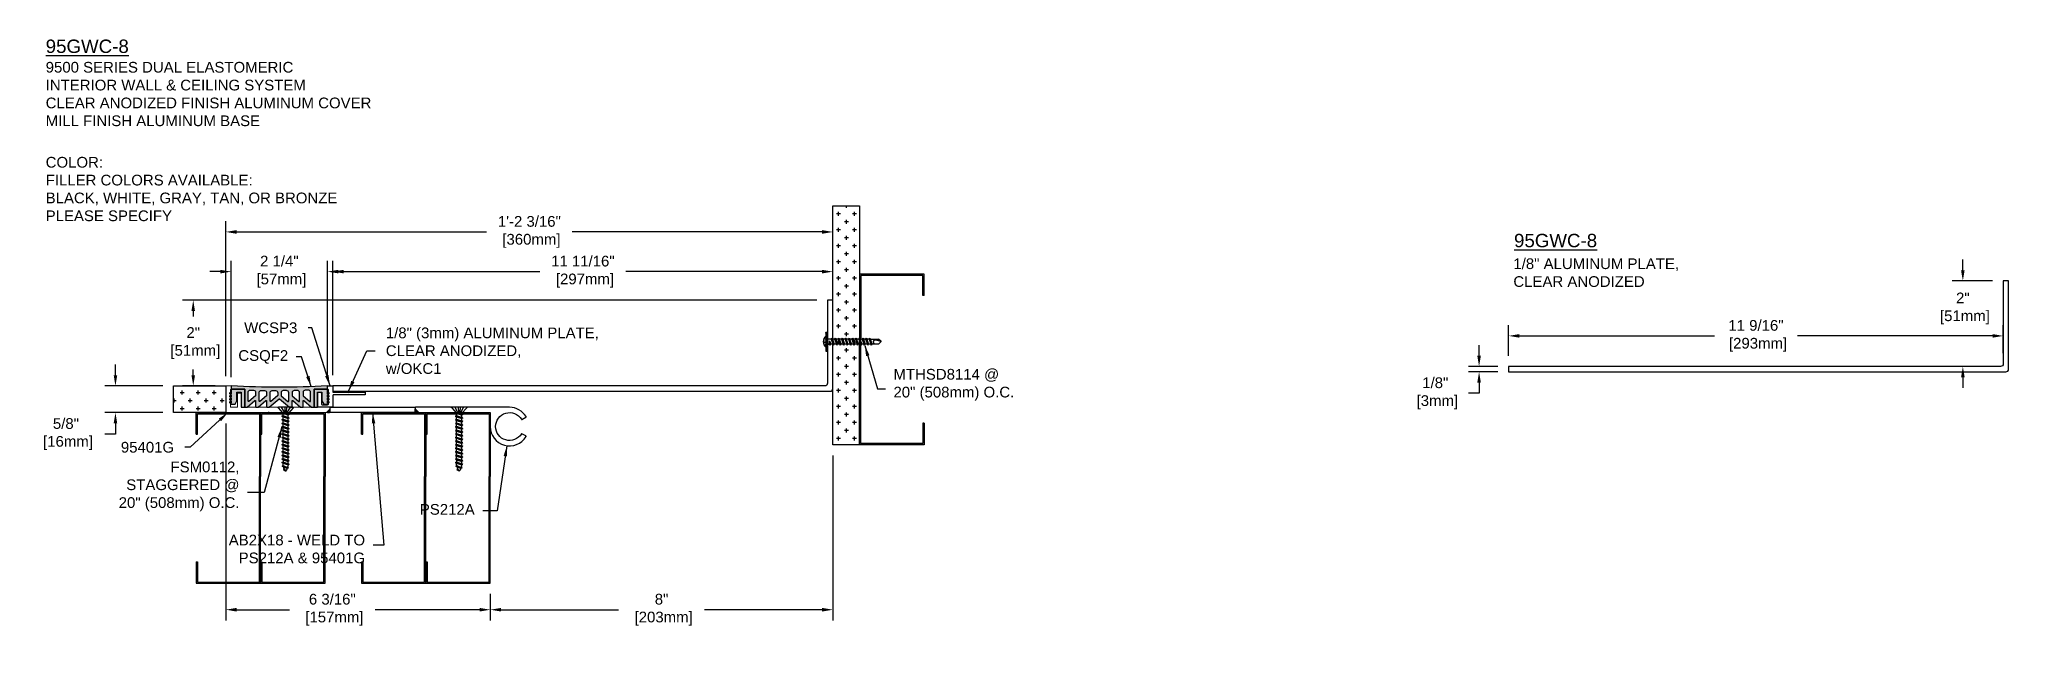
# Model space of a CAD drawing. Header units: inches. Extents: x -4 to 42, y -3.8 to 10.1.
import ezdxf

# ---------------------------------------------------------------- set-up
doc = ezdxf.new("R2010")
doc.units = ezdxf.units.IN
doc.header["$MEASUREMENT"] = 0
doc.linetypes.add('HIDDEN2', pattern=[0.1875, 0.125, -0.0625])
for name, color, linetype in [('anchors', 4, 'Continuous'), ('conditions', 1, 'Continuous'), ('dimensions', 3, 'Continuous'), ('FILLER', 2, 'Continuous'), ('Fillers', 2, 'Continuous'), ('METALS', 7, 'Continuous'), ('text', 2, 'Continuous')]:
    doc.layers.add(name, color=color, linetype=linetype)
doc.styles.add('ARIAL', font='arial.ttf')
doc.dimstyles.new('Arial', dxfattribs={"dimtxt": 0.25, "dimasz": 0.25, "dimexe": 0.25, "dimexo": 0.25, "dimgap": 0.25, "dimtad": 0, "dimtih": 1, "dimtoh": 1, "dimdec": 4, "dimzin": 0, "dimdsep": 46, "dimlunit": 4, "dimtxsty": 'ARIAL', "dimcen": 0.25, "dimadec": 0, "dimazin": 0, "dimtfac": 1, "dimtdec": 4, "dimtofl": 0, "dimtmove": 0, "dimatfit": 3, "dimfxl": 0, "dimfrac": 2, "dimtolj": 1, "dimtzin": 0, "dimarcsym": 0})

# ---------------------------------------------------------------- blocks, each defined once
blk = doc.blocks.new('*D1')
at = {"layer": 'DEFPOINTS', "color": 0}
for p in [(14.494, 4.696), (14.494, 3.962), (2.818, 2.028)]:
    blk.add_point(p, dxfattribs=at)
at = {"layer": 'dimensions', "color": 0, "lineweight": -2}
for p, q in [((2.818, 2.278), (2.818, 4.946)), ((3.068, 4.696), (7.653, 4.696)), ((14.244, 4.696), (9.659, 4.696)), ((14.494, 4.212), (14.494, 4.946))]:
    blk.add_line(p, q, dxfattribs=at)
at = {"layer": 'dimensions', "color": 0}
for points in [[(3.068, 4.738), (3.068, 4.655), (2.818, 4.696)], [(14.244, 4.738), (14.244, 4.655), (14.494, 4.696)]]:
    blk.add_solid(points, dxfattribs=at)
at = {"layer": 'dimensions', "color": 0, "insert": (8.656, 4.696), "char_height": 0.25, "attachment_point": 5, "style": 'ARIAL'}
blk.add_mtext('\\A1;11 11/16"\\P [297mm]', dxfattribs=at)
blk = doc.blocks.new('*D2')
at = {"layer": 'DEFPOINTS', "color": 0}
for p in [(14.494, 5.623), (14.494, 3.962), (0.318, 2.008)]:
    blk.add_point(p, dxfattribs=at)
at = {"layer": 'dimensions', "color": 0, "lineweight": -2}
for p, q in [((0.318, 2.258), (0.318, 5.873)), ((0.568, 5.623), (6.403, 5.623)), ((14.244, 5.623), (8.409, 5.623)), ((14.494, 4.212), (14.494, 5.873))]:
    blk.add_line(p, q, dxfattribs=at)
at = {"layer": 'dimensions', "color": 0}
for points in [[(0.568, 5.665), (0.568, 5.581), (0.318, 5.623)], [(14.244, 5.665), (14.244, 5.581), (14.494, 5.623)]]:
    blk.add_solid(points, dxfattribs=at)
at = {"layer": 'dimensions', "color": 0, "insert": (7.406, 5.623), "char_height": 0.25, "attachment_point": 5, "style": 'ARIAL'}
blk.add_mtext('\\A1;1\'-2 3/16"\\P [360mm]', dxfattribs=at)
blk = doc.blocks.new('*D3')
at = {"layer": 'DEFPOINTS', "color": 0}
for p in [(0.318, 1.403), (6.494, -2.582), (6.494, -3.199)]:
    blk.add_point(p, dxfattribs=at)
at = {"layer": 'dimensions', "color": 0, "lineweight": -2}
for p, q in [((0.318, 1.153), (0.318, -3.449)), ((0.568, -3.199), (1.801, -3.199)), ((6.244, -3.199), (3.808, -3.199)), ((6.494, -2.832), (6.494, -3.449))]:
    blk.add_line(p, q, dxfattribs=at)
at = {"layer": 'dimensions', "color": 0}
for points in [[(0.568, -3.157), (0.568, -3.241), (0.318, -3.199)], [(6.244, -3.157), (6.244, -3.241), (6.494, -3.199)]]:
    blk.add_solid(points, dxfattribs=at)
at = {"layer": 'dimensions', "color": 0, "insert": (2.805, -3.199), "char_height": 0.25, "attachment_point": 5, "style": 'ARIAL'}
blk.add_mtext('\\A1;6 3/16"\\P [157mm]', dxfattribs=at)
blk = doc.blocks.new('*D4')
at = {"layer": 'DEFPOINTS', "color": 0}
for p in [(14.494, 0.654), (6.494, -2.582), (14.494, -3.199)]:
    blk.add_point(p, dxfattribs=at)
at = {"layer": 'dimensions', "color": 0, "lineweight": -2}
for p, q in [((14.494, 0.404), (14.494, -3.449)), ((6.494, -2.832), (6.494, -3.449)), ((6.744, -3.199), (9.491, -3.199)), ((14.244, -3.199), (11.497, -3.199))]:
    blk.add_line(p, q, dxfattribs=at)
at = {"layer": 'dimensions', "color": 0}
for points in [[(6.744, -3.157), (6.744, -3.241), (6.494, -3.199)], [(14.244, -3.157), (14.244, -3.241), (14.494, -3.199)]]:
    blk.add_solid(points, dxfattribs=at)
at = {"layer": 'dimensions', "color": 0, "insert": (10.494, -3.199), "char_height": 0.25, "attachment_point": 5, "style": 'ARIAL'}
blk.add_mtext('\\A1;8"\\P [203mm]', dxfattribs=at)
blk = doc.blocks.new('4mstd1')
for p, q in [((-1.505, 3.985), (0, 3.985)), ((-1.505, 3.485), (-1.505, 3.985)), ((-1.475, 3.955), (-0.03, 3.955)), ((-1.475, 3.485), (-1.475, 3.955)), ((-0.03, 3.955), (-0.03, 2.495)), ((0, 3.985), (0, 2.495)), ((-1.505, 3.485), (-1.475, 3.485)), ((-0.03, 1.49), (-0.03, 2.495)), ((0, 1.49), (0, 2.495)), ((-0.03, 0.03), (-0.03, 1.49)), ((0, 0), (0, 1.49)), ((-1.505, 0.5), (-1.505, 0)), ((-1.505, 0.5), (-1.475, 0.5)), ((-1.475, 0.5), (-1.475, 0.03)), ((-1.505, 0), (0, 0)), ((-1.475, 0.03), (-0.03, 0.03))]:
    blk.add_line(p, q)
blk = doc.blocks.new('*D5')
at = {"layer": 'DEFPOINTS', "color": 0}
for p in [(2.693, 4.696), (0.443, 1.98), (2.693, 1.985)]:
    blk.add_point(p, dxfattribs=at)
at = {"layer": 'dimensions', "color": 0, "lineweight": -2}
for p, q in [((0.193, 4.696), (-0.057, 4.696)), ((0.443, 2.23), (0.443, 4.946)), ((2.693, 2.235), (2.693, 4.946)), ((2.943, 4.696), (3.193, 4.696))]:
    blk.add_line(p, q, dxfattribs=at)
at = {"layer": 'dimensions', "color": 0}
for points in [[(0.193, 4.738), (0.193, 4.655), (0.443, 4.696)], [(2.943, 4.738), (2.943, 4.655), (2.693, 4.696)]]:
    blk.add_solid(points, dxfattribs=at)
at = {"layer": 'dimensions', "color": 0, "insert": (1.568, 4.696), "char_height": 0.25, "attachment_point": 5, "style": 'ARIAL'}
blk.add_mtext('\\A1;2 1/4"\\P [57mm]', dxfattribs=at)
blk = doc.blocks.new('*D6')
at = {"layer": 'DEFPOINTS', "color": 0}
for p in [(-0.903, 2.028), (-2.26, 1.403), (-0.903, 1.403)]:
    blk.add_point(p, dxfattribs=at)
at = {"layer": 'dimensions', "color": 0, "lineweight": -2}
for p, q in [((-2.26, 2.278), (-2.26, 2.528)), ((-1.153, 2.028), (-2.51, 2.028)), ((-1.153, 1.403), (-2.51, 1.403)), ((-2.26, 1.153), (-2.26, 0.903)), ((-2.26, 0.903), (-2.51, 0.903))]:
    blk.add_line(p, q, dxfattribs=at)
at = {"layer": 'dimensions', "color": 0}
for points in [[(-2.301, 2.278), (-2.218, 2.278), (-2.26, 2.028)], [(-2.301, 1.153), (-2.218, 1.153), (-2.26, 1.403)]]:
    blk.add_solid(points, dxfattribs=at)
at = {"layer": 'dimensions', "color": 0, "insert": (-3.416, 0.903), "char_height": 0.25, "attachment_point": 5, "style": 'ARIAL'}
blk.add_mtext('\\A1;5/8"\\P [16mm]', dxfattribs=at)
blk = doc.blocks.new('*D7')
at = {"layer": 'DEFPOINTS', "color": 0}
for p in [(29.585, 2.355), (30.275, 2.48), (30.275, 2.355)]:
    blk.add_point(p, dxfattribs=at)
at = {"layer": 'dimensions', "color": 0, "lineweight": -2}
for p, q in [((29.585, 2.73), (29.585, 2.98)), ((30.025, 2.48), (29.335, 2.48)), ((30.025, 2.355), (29.335, 2.355)), ((29.585, 1.855), (29.335, 1.855)), ((29.585, 2.105), (29.585, 1.855))]:
    blk.add_line(p, q, dxfattribs=at)
at = {"layer": 'dimensions', "color": 0}
for points in [[(29.543, 2.73), (29.626, 2.73), (29.585, 2.48)], [(29.543, 2.105), (29.626, 2.105), (29.585, 2.355)]]:
    blk.add_solid(points, dxfattribs=at)
at = {"layer": 'dimensions', "color": 0, "insert": (28.562, 1.855), "char_height": 0.25, "attachment_point": 5, "style": 'ARIAL'}
blk.add_mtext('\\A1;1/8"\\P [3mm]', dxfattribs=at)
blk = doc.blocks.new('*D8')
at = {"layer": 'DEFPOINTS', "color": 0}
for p in [(41.826, 3.195), (30.275, 2.48), (41.826, 2.543)]:
    blk.add_point(p, dxfattribs=at)
at = {"layer": 'dimensions', "color": 0, "lineweight": -2}
for p, q in [((30.275, 2.73), (30.275, 3.445)), ((41.826, 2.793), (41.826, 3.445)), ((30.525, 3.195), (35.084, 3.195)), ((41.576, 3.195), (37.017, 3.195))]:
    blk.add_line(p, q, dxfattribs=at)
at = {"layer": 'dimensions', "color": 0}
for points in [[(30.525, 3.237), (30.525, 3.154), (30.275, 3.195)], [(41.576, 3.237), (41.576, 3.154), (41.826, 3.195)]]:
    blk.add_solid(points, dxfattribs=at)
at = {"layer": 'dimensions', "color": 0, "insert": (36.051, 3.195), "char_height": 0.25, "attachment_point": 5, "style": 'ARIAL'}
blk.add_mtext('\\A1;11 9/16"\\P [293mm]', dxfattribs=at)
blk = doc.blocks.new('WCSP3')
at = {"layer": 'METALS'}
blk.add_lwpolyline([(4.101, 42.23), (4.101, 42.555, 0.414214), (4.091, 42.565, -0.414214), (4.081, 42.575), (4.081, 42.64, -0.414214), (4.091, 42.65), (4.186, 42.65, -0.414214), (4.206, 42.63), (4.206, 42.51, 0.414214), (4.216, 42.5), (4.956, 42.5), (4.956, 42.44), (4.591, 42.44), (4.581, 42.45), (4.571, 42.44), (4.216, 42.44, 0.414214), (4.206, 42.43), (4.206, 42.169, -0.390598), (4.186, 42.15), (3.871, 42.15, -0.414214), (3.851, 42.17), (3.851, 42.48, -0.414214), (3.871, 42.5), (3.917, 42.5, -0.414214), (3.937, 42.48), (3.937, 42.23, 0.414214), (3.957, 42.21), (4.081, 42.21, 0.414214)], format="xyb", close=True, dxfattribs=at)
blk = doc.blocks.new('*D11')
at = {"layer": 'DEFPOINTS', "color": 0}
for p in [(41.826, 4.48), (40.882, 2.48), (41.763, 2.48)]:
    blk.add_point(p, dxfattribs=at)
at = {"layer": 'dimensions', "color": 0, "lineweight": -2}
for p, q in [((40.882, 4.73), (40.882, 4.98)), ((41.576, 4.48), (40.632, 4.48)), ((41.513, 2.48), (40.632, 2.48)), ((40.882, 2.23), (40.882, 1.98))]:
    blk.add_line(p, q, dxfattribs=at)
at = {"layer": 'dimensions', "color": 0}
for points in [[(40.84, 4.73), (40.924, 4.73), (40.882, 4.48)], [(40.84, 2.23), (40.924, 2.23), (40.882, 2.48)]]:
    blk.add_solid(points, dxfattribs=at)
at = {"layer": 'dimensions', "color": 0, "insert": (40.882, 3.836), "char_height": 0.25, "attachment_point": 5, "style": 'ARIAL'}
blk.add_mtext('\\A1;2"\\P [51mm]', dxfattribs=at)
blk = doc.blocks.new('*D12')
at = {"layer": 'DEFPOINTS', "color": 0}
for p in [(14.369, 4.028), (-0.443, 2.028), (0.318, 2.028)]:
    blk.add_point(p, dxfattribs=at)
at = {"layer": 'dimensions', "color": 0, "lineweight": -2}
for p, q in [((14.119, 4.028), (-0.693, 4.028)), ((-0.443, 3.778), (-0.443, 3.647)), ((-0.443, 2.278), (-0.443, 2.409)), ((0.068, 2.028), (-0.693, 2.028))]:
    blk.add_line(p, q, dxfattribs=at)
at = {"layer": 'dimensions', "color": 0}
for points in [[(-0.485, 3.778), (-0.402, 3.778), (-0.443, 4.028)], [(-0.485, 2.278), (-0.402, 2.278), (-0.443, 2.028)]]:
    blk.add_solid(points, dxfattribs=at)
at = {"layer": 'dimensions', "color": 0, "insert": (-0.443, 3.028), "char_height": 0.25, "attachment_point": 5, "style": 'ARIAL'}
blk.add_mtext('\\A1;2"\\P [51mm]', dxfattribs=at)
blk = doc.blocks.new('FSM0112')
for p, q in [((-0.169, 0), (0.169, 0)), ((-0.103, 0), (-0.038, -0.111)), ((-0.02, 0), (-0.016, -0.111)), ((0.02, 0), (0.016, -0.111)), ((0.103, 0), (0.038, -0.111)), ((-0.175, -0.014), (-0.063, -0.139)), ((-0.086, -0.167), (0.027, -0.139)), ((-0.086, -0.167), (-0.06, -0.152)), ((-0.086, -0.167), (-0.06, -0.181)), ((-0.086, -0.25), (0.086, -0.208)), ((-0.086, -0.25), (-0.06, -0.236)), ((-0.086, -0.25), (-0.06, -0.264)), ((-0.086, -0.333), (0.086, -0.292)), ((-0.086, -0.333), (-0.06, -0.319)), ((-0.086, -0.333), (-0.06, -0.348)), ((-0.086, -0.417), (0.086, -0.375)), ((-0.086, -0.417), (-0.06, -0.402)), ((-0.086, -0.417), (-0.06, -0.431)), ((-0.086, -0.5), (0.086, -0.458)), ((0.063, -0.139), (-0.063, -0.139)), ((-0.06, -0.152), (-0.06, -0.139)), ((-0.023, -0.139), (-0.06, -0.152)), ((0.06, -0.139), (-0.06, -0.181)), ((-0.06, -0.236), (-0.06, -0.181)), ((0.06, -0.194), (-0.06, -0.236)), ((0.06, -0.223), (-0.06, -0.264)), ((-0.06, -0.319), (-0.06, -0.264)), ((0.06, -0.277), (-0.06, -0.319)), ((0.06, -0.306), (-0.06, -0.348)), ((-0.06, -0.402), (-0.06, -0.348)), ((0.06, -0.361), (-0.06, -0.402)), ((0.06, -0.389), (-0.06, -0.431)), ((-0.06, -0.486), (-0.06, -0.431)), ((0.06, -0.444), (-0.06, -0.486)), ((0.038, -0.111), (-0.038, -0.111)), ((0.06, -0.194), (0.06, -0.139)), ((0.086, -0.208), (0.06, -0.194)), ((0.086, -0.208), (0.06, -0.223)), ((0.06, -0.277), (0.06, -0.223)), ((0.086, -0.292), (0.06, -0.277)), ((0.086, -0.292), (0.06, -0.306)), ((0.06, -0.361), (0.06, -0.306)), ((0.086, -0.375), (0.06, -0.361)), ((0.086, -0.375), (0.06, -0.389)), ((0.06, -0.444), (0.06, -0.389)), ((0.086, -0.458), (0.06, -0.444)), ((0.086, -0.458), (0.06, -0.473)), ((0.175, -0.014), (0.063, -0.139)), ((-0.086, -0.5), (-0.06, -0.486)), ((-0.086, -0.5), (-0.06, -0.514)), ((-0.086, -0.583), (0.086, -0.542)), ((-0.086, -0.583), (-0.06, -0.569)), ((-0.086, -0.583), (-0.06, -0.598)), ((-0.086, -0.667), (0.086, -0.625)), ((-0.086, -0.667), (-0.06, -0.652)), ((-0.086, -0.667), (-0.06, -0.681)), ((-0.086, -0.75), (0.086, -0.708)), ((-0.086, -0.75), (-0.06, -0.736)), ((-0.086, -0.75), (-0.06, -0.764)), ((-0.086, -0.833), (0.086, -0.792)), ((-0.086, -0.833), (-0.06, -0.819)), ((-0.086, -0.833), (-0.06, -0.848)), ((-0.086, -0.917), (0.086, -0.875)), ((-0.086, -0.917), (-0.06, -0.902)), ((-0.086, -0.917), (-0.06, -0.931)), ((0.06, -0.473), (-0.06, -0.514)), ((-0.06, -0.569), (-0.06, -0.514)), ((0.06, -0.527), (-0.06, -0.569)), ((0.06, -0.556), (-0.06, -0.598)), ((-0.06, -0.652), (-0.06, -0.598)), ((0.06, -0.611), (-0.06, -0.652)), ((0.06, -0.639), (-0.06, -0.681)), ((-0.06, -0.736), (-0.06, -0.681)), ((0.06, -0.694), (-0.06, -0.736)), ((0.06, -0.723), (-0.06, -0.764)), ((-0.06, -0.819), (-0.06, -0.764)), ((0.06, -0.777), (-0.06, -0.819)), ((0.06, -0.806), (-0.06, -0.848)), ((-0.06, -0.902), (-0.06, -0.848)), ((0.06, -0.861), (-0.06, -0.902)), ((0.06, -0.889), (-0.06, -0.931)), ((0.06, -0.527), (0.06, -0.473)), ((0.086, -0.542), (0.06, -0.527)), ((0.086, -0.542), (0.06, -0.556)), ((0.06, -0.611), (0.06, -0.556)), ((0.086, -0.625), (0.06, -0.611)), ((0.086, -0.625), (0.06, -0.639)), ((0.06, -0.694), (0.06, -0.639)), ((0.086, -0.708), (0.06, -0.694)), ((0.086, -0.708), (0.06, -0.723)), ((0.06, -0.777), (0.06, -0.723)), ((0.086, -0.792), (0.06, -0.777)), ((0.086, -0.792), (0.06, -0.806)), ((0.06, -0.861), (0.06, -0.806)), ((0.086, -0.875), (0.06, -0.861)), ((0.086, -0.875), (0.06, -0.889)), ((0.06, -0.944), (0.06, -0.889)), ((-0.086, -1), (0.086, -0.958)), ((-0.086, -1), (-0.06, -0.986)), ((-0.086, -1), (-0.06, -1.014)), ((-0.086, -1.083), (0.086, -1.042)), ((-0.086, -1.083), (-0.06, -1.069)), ((-0.086, -1.083), (-0.06, -1.098)), ((-0.086, -1.167), (0.086, -1.125)), ((-0.086, -1.167), (-0.06, -1.152)), ((-0.086, -1.167), (-0.06, -1.181)), ((-0.086, -1.25), (0.086, -1.208)), ((-0.086, -1.25), (-0.06, -1.236)), ((-0.086, -1.25), (-0.06, -1.264)), ((-0.086, -1.333), (0.086, -1.292)), ((-0.086, -1.333), (-0.06, -1.319)), ((-0.086, -1.333), (-0.058, -1.347)), ((-0.069, -1.417), (0.079, -1.375)), ((-0.06, -0.986), (-0.06, -0.931)), ((0.06, -0.944), (-0.06, -0.986)), ((0.06, -0.973), (-0.06, -1.014)), ((-0.06, -1.069), (-0.06, -1.014)), ((0.06, -1.027), (-0.06, -1.069)), ((0.06, -1.056), (-0.06, -1.098)), ((-0.06, -1.152), (-0.06, -1.098)), ((0.06, -1.111), (-0.06, -1.152)), ((0.06, -1.139), (-0.06, -1.181)), ((-0.06, -1.236), (-0.06, -1.181)), ((0.06, -1.194), (-0.06, -1.236)), ((0.06, -1.223), (-0.06, -1.264)), ((-0.06, -1.31), (-0.06, -1.264)), ((0.06, -1.277), (-0.06, -1.319)), ((0.06, -1.306), (-0.058, -1.347)), ((0.056, -1.362), (-0.047, -1.402)), ((0.079, -1.375), (0.05, -1.392)), ((0.079, -1.375), (0.056, -1.362)), ((0.086, -0.958), (0.06, -0.944)), ((0.086, -0.958), (0.06, -0.973)), ((0.06, -1.027), (0.06, -0.973)), ((0.086, -1.042), (0.06, -1.027)), ((0.086, -1.042), (0.06, -1.056)), ((0.06, -1.111), (0.06, -1.056)), ((0.086, -1.125), (0.06, -1.111)), ((0.086, -1.125), (0.06, -1.139)), ((0.06, -1.194), (0.06, -1.139)), ((0.086, -1.208), (0.06, -1.194)), ((0.086, -1.208), (0.06, -1.223)), ((0.06, -1.223), (0.06, -1.277)), ((0.086, -1.292), (0.06, -1.277)), ((0.086, -1.292), (0.06, -1.306)), ((0.06, -1.306), (0.06, -1.31)), ((-0.069, -1.417), (-0.047, -1.402)), ((-0.069, -1.417), (-0.039, -1.426)), ((0.05, -1.392), (-0.039, -1.426)), ((0.03, -1.447), (-0.004, -1.472)), ((-0.004, -1.472), (0.051, -1.458)), ((0.017, -1.473), (-0.004, -1.472)), ((0.051, -1.458), (0.017, -1.473)), ((0.051, -1.458), (0.03, -1.447))]:
    blk.add_line(p, q)
for centre, radius, start, end in [((-0.169, -0.008), 0.00805, 90, 224.3206), ((0.169, -0.008), 0.00805, 315.6794, 90), ((0.27, -1.31), 0.33, 180, 181.4809), ((0.27, -1.31), 0.33, 186.3809, 196.1333), ((-0.27, -1.31), 0.33, 350.9871, 0), ((0.27, -1.31), 0.33, 200.6129, 215.118), ((-0.27, -1.31), 0.33, 324.882, 330.5326), ((-0.27, -1.31), 0.33, 335.5566, 345.5871)]:
    blk.add_arc(centre, radius, start, end)
blk = doc.blocks.new('weldment')
blk.add_hatch(color=253).paths.add_polyline_path([(3.569, 16.361), (3.569, 16.282, 0.22393), (3.65, 16.283)])
blk.add_lwpolyline([(3.65, 16.283, -0.22393), (3.569, 16.282), (3.569, 16.361), (3.65, 16.283)], format="xyb")
blk = doc.blocks.new('PS212A')
at = {"linetype": 'Continuous', "flags": 128}
blk.add_lwpolyline([(0.45, 0.125), (-1.747, 0.125, 0.414214), (-1.757, 0.115), (-1.757, 0.094, 0.198912), (-1.754, 0.087), (-1.67, 0.003, 0.198912), (-1.663, 0), (-0.01, 0, -0.414214), (0, -0.01), (0, -0.325, 0.758338), (0.834, -0.559, 0.420887), (0.831, -0.545), (0.74, -0.492, 0.405496), (0.726, -0.496, -3.520953), (0.726, -0.154, 0.405496), (0.74, -0.158), (0.831, -0.105, 0.420887), (0.834, -0.091, 0.261868)], format="xyb", close=True, dxfattribs=at)
blk = doc.blocks.new('95401G')
at = {"color": 7, "linetype": 'Continuous', "lineweight": 15}
blk.add_lwpolyline([(2.438, 0.115, 0.414214), (2.428, 0.125), (0.365, 0.125, -0.414214), (0.355, 0.135), (0.355, 0.445, 0.414214), (0.345, 0.455), (0.285, 0.455, 0.414214), (0.275, 0.445), (0.275, 0.135, -0.414214), (0.265, 0.125), (0.115, 0.125, -0.414214), (0.105, 0.135), (0.105, 0.53, -0.414214), (0.115, 0.54, 0.414214), (0.125, 0.55), (0.125, 0.615, 0.414214), (0.115, 0.625), (0.01, 0.625, 0.414214), (0, 0.615), (0, 0.01, 0.414214), (0.01, 0), (0.981, 0, 0.198912), (0.988, 0.003), (0.993, 0.008, -0.414214), (1.007, 0.008), (1.012, 0.003, 0.198912), (1.019, 0), (2.344, 0, 0.198912), (2.351, 0.003), (2.435, 0.087, 0.198912), (2.438, 0.094)], format="xyb", close=True, dxfattribs=at)
blk = doc.blocks.new('CSQF2')
h = blk.add_hatch(color=256)
h.paths.add_polyline_path([(4.559, 1.888, 0.430422), (4.548, 1.898, -0.027516), (2.319, 1.898, 0.430422), (2.309, 1.888), (2.309, 1.819), (2.624, 1.819), (2.624, 1.399), (2.676, 1.399, 0.176327), (2.682, 1.401), (2.864, 1.554, -0.63707), (2.88, 1.546), (2.88, 1.409, 0.414214), (2.89, 1.399), (2.932, 1.399, 0.176327), (2.939, 1.401), (3.121, 1.554, -0.63707), (3.137, 1.546), (3.137, 1.409, 0.414214), (3.147, 1.399), (3.189, 1.399, 0.176327), (3.195, 1.401), (3.427, 1.596, -0.36397), (3.44, 1.596), (3.672, 1.401, 0.176327), (3.679, 1.399), (3.721, 1.399, 0.414214), (3.731, 1.409), (3.731, 1.546, -0.63707), (3.747, 1.554), (3.929, 1.401, 0.176327), (3.935, 1.399), (3.977, 1.399, 0.414214), (3.987, 1.409), (3.987, 1.546, -0.63707), (4.004, 1.554), (4.186, 1.401, 0.176327), (4.192, 1.399), (4.244, 1.399), (4.244, 1.819), (4.559, 1.819)])
h.paths.add_polyline_path([(3.267, 1.788, 0.000939), (3.344, 1.788, -0.412919), (3.394, 1.738), (3.394, 1.676, -0.221695), (3.39, 1.669), (3.234, 1.537, -0.63707), (3.217, 1.545), (3.217, 1.738, -0.416611)], flags=16)
h.paths.add_polyline_path([(3.137, 1.74), (3.137, 1.676, -0.221695), (3.134, 1.669), (2.977, 1.537, -0.63707), (2.96, 1.545), (2.96, 1.742, -0.420307), (3.012, 1.792, 0.000939), (3.088, 1.79, -0.409242)], flags=16)
h.paths.add_polyline_path([(3.524, 1.788, 0.000939), (3.6, 1.788, -0.416611), (3.651, 1.738), (3.651, 1.545, -0.63707), (3.634, 1.537), (3.478, 1.669, -0.221695), (3.474, 1.676), (3.474, 1.738, -0.412919)], flags=16)
h.paths.add_polyline_path([(2.88, 1.746), (2.88, 1.676, -0.221695), (2.877, 1.669), (2.72, 1.537, -0.63707), (2.704, 1.545), (2.704, 1.749, -0.424014), (2.756, 1.799, 0.000939), (2.832, 1.796, -0.405574)], flags=16)
h.paths.add_polyline_path([(3.78, 1.79, 0.000939), (3.856, 1.792, -0.420307), (3.907, 1.742), (3.907, 1.545, -0.63707), (3.891, 1.537), (3.734, 1.669, -0.221695), (3.731, 1.676), (3.731, 1.74, -0.409242)], flags=16)
h.paths.add_polyline_path([(4.036, 1.796, 0.000939), (4.112, 1.799, -0.424014), (4.164, 1.749), (4.164, 1.545, -0.63707), (4.147, 1.537), (3.991, 1.669, -0.221695), (3.987, 1.676), (3.987, 1.746, -0.405574)], flags=16)
h.paths.add_polyline_path([(2.624, 1.819), (2.309, 1.819), (2.309, 1.707), (2.285, 1.731, 0.414214), (2.271, 1.731, 0.414214), (2.271, 1.717), (2.309, 1.679), (2.309, 1.637), (2.285, 1.661, 0.414214), (2.271, 1.661, 0.414214), (2.271, 1.647), (2.309, 1.609), (2.309, 1.567), (2.285, 1.591, 0.414214), (2.271, 1.591, 0.414214), (2.271, 1.577), (2.309, 1.539), (2.309, 1.497), (2.285, 1.521, 0.414214), (2.271, 1.521, 0.414214), (2.271, 1.507), (2.306, 1.472, 0.198912), (2.313, 1.469), (2.399, 1.469), (2.444, 1.547), (2.444, 1.749), (2.544, 1.749), (2.544, 1.399), (2.624, 1.399)])
h.paths.add_polyline_path([(4.324, 1.749), (4.424, 1.749), (4.424, 1.547), (4.469, 1.469), (4.555, 1.469, 0.198912), (4.562, 1.472), (4.597, 1.507, 0.414214), (4.597, 1.521, 0.414214), (4.583, 1.521), (4.559, 1.497), (4.559, 1.539), (4.597, 1.577, 0.414214), (4.597, 1.591, 0.414214), (4.583, 1.591), (4.559, 1.567), (4.559, 1.609), (4.597, 1.647, 0.414214), (4.597, 1.661, 0.414214), (4.583, 1.661), (4.559, 1.637), (4.559, 1.679), (4.597, 1.717, 0.414214), (4.597, 1.731, 0.414214), (4.583, 1.731), (4.559, 1.707), (4.559, 1.819), (4.244, 1.819), (4.244, 1.399), (4.324, 1.399)])
for p, q in [((2.309, 1.819), (2.624, 1.819)), ((2.624, 1.819), (2.309, 1.819)), ((2.624, 1.819), (2.624, 1.399)), ((2.624, 1.399), (2.624, 1.819)), ((4.244, 1.819), (4.244, 1.399)), ((4.559, 1.819), (4.244, 1.819)), ((4.244, 1.819), (4.559, 1.819)), ((4.244, 1.399), (4.244, 1.819))]:
    blk.add_line(p, q)
for points in [[(2.89, 1.399), (2.932, 1.399, 0.176327), (2.939, 1.401), (3.121, 1.554, -0.63707), (3.137, 1.546), (3.137, 1.409, 0.414214), (3.147, 1.399), (3.189, 1.399, 0.176327), (3.195, 1.401), (3.427, 1.596, -0.36397), (3.44, 1.596), (3.672, 1.401, 0.176327), (3.679, 1.399), (3.721, 1.399, 0.414214), (3.731, 1.409), (3.731, 1.546, -0.63707), (3.747, 1.554), (3.929, 1.401, 0.176327), (3.935, 1.399), (3.977, 1.399, 0.414214), (3.987, 1.409), (3.987, 1.546, -0.63707), (4.004, 1.554), (4.186, 1.401, 0.176327), (4.192, 1.399), (4.244, 1.399), (4.324, 1.399), (4.324, 1.749), (4.424, 1.749), (4.424, 1.547), (4.469, 1.469), (4.555, 1.469, 0.198912), (4.562, 1.472), (4.597, 1.507, 0.414214), (4.597, 1.521, 0.414214), (4.583, 1.521), (4.559, 1.497), (4.559, 1.539), (4.597, 1.577, 0.414214), (4.597, 1.591, 0.414214), (4.583, 1.591), (4.559, 1.567), (4.559, 1.609), (4.597, 1.647, 0.414214), (4.597, 1.661, 0.414214), (4.583, 1.661), (4.559, 1.637), (4.559, 1.679), (4.597, 1.717, 0.414214), (4.597, 1.731, 0.414214), (4.583, 1.731), (4.559, 1.707), (4.559, 1.819), (4.559, 1.888, 0.430422), (4.548, 1.898, -0.027516), (2.319, 1.898, 0.430422), (2.309, 1.888), (2.309, 1.819), (2.309, 1.707), (2.285, 1.731, 0.414214), (2.271, 1.731, 0.414214), (2.271, 1.717), (2.309, 1.679), (2.309, 1.637), (2.285, 1.661, 0.414214), (2.271, 1.661, 0.414214), (2.271, 1.647), (2.309, 1.609), (2.309, 1.567), (2.285, 1.591, 0.414214), (2.271, 1.591, 0.414214), (2.271, 1.577), (2.309, 1.539), (2.309, 1.497), (2.285, 1.521, 0.414214), (2.271, 1.521, 0.414214), (2.271, 1.507), (2.306, 1.472, 0.198912), (2.313, 1.469), (2.399, 1.469), (2.444, 1.547), (2.444, 1.749), (2.544, 1.749), (2.544, 1.399), (2.624, 1.399), (2.676, 1.399, 0.176327), (2.682, 1.401), (2.864, 1.554, -0.63707), (2.88, 1.546), (2.88, 1.409, 0.414214)], [(2.88, 1.676, -0.221695), (2.877, 1.669), (2.72, 1.537, -0.63707), (2.704, 1.545), (2.704, 1.749, -0.424014), (2.756, 1.799, 0.000939), (2.832, 1.796, -0.405574), (2.88, 1.746)], [(3.137, 1.74), (3.137, 1.676, -0.221695), (3.134, 1.669), (2.977, 1.537, -0.63707), (2.96, 1.545), (2.96, 1.742, -0.420307), (3.012, 1.792, 0.000939), (3.088, 1.79, -0.409242)], [(3.394, 1.738), (3.394, 1.676, -0.221695), (3.39, 1.669), (3.234, 1.537, -0.63707), (3.217, 1.545), (3.217, 1.738, -0.416611), (3.267, 1.788, 0.000939), (3.344, 1.788, -0.412919)], [(3.474, 1.738), (3.474, 1.676, 0.221695), (3.478, 1.669), (3.634, 1.537, 0.63707), (3.651, 1.545), (3.651, 1.738, 0.416611), (3.6, 1.788, -0.000939), (3.524, 1.788, 0.412919)], [(3.78, 1.79, 0.409242), (3.731, 1.74), (3.731, 1.676, 0.221695), (3.734, 1.669), (3.891, 1.537, 0.63707), (3.907, 1.545), (3.907, 1.742, 0.420307), (3.856, 1.792, -0.000939)], [(3.987, 1.746), (3.987, 1.676, 0.221695), (3.991, 1.669), (4.147, 1.537, 0.63707), (4.164, 1.545), (4.164, 1.749, 0.424014), (4.112, 1.799, -0.000939), (4.036, 1.796, 0.405574)]]:
    blk.add_lwpolyline(points, format="xyb", close=True)
blk = doc.blocks.new('MTHSD8114')
for p, q in [((0.224, 0.038), (-0.224, 0.038)), ((-0.224, 0.038), (-0.224, 0)), ((-0.224, 0), (0.224, 0)), ((-0.056, 0), (0.056, 0)), ((0.06, -0.087), (0.06, 0)), ((0.224, 0.038), (0.224, 0)), ((-0.081, -0.061), (-0.024, -0.047)), ((-0.081, -0.061), (-0.056, -0.047)), ((-0.081, -0.061), (-0.056, -0.074)), ((-0.081, -0.141), (0.085, -0.101)), ((-0.081, -0.141), (-0.056, -0.127)), ((-0.081, -0.141), (-0.056, -0.155)), ((-0.081, -0.221), (0.085, -0.181)), ((-0.081, -0.221), (-0.056, -0.208)), ((-0.081, -0.221), (-0.056, -0.235)), ((-0.081, -0.302), (0.085, -0.262)), ((-0.081, -0.302), (-0.056, -0.288)), ((-0.081, -0.302), (-0.056, -0.316)), ((-0.081, -0.382), (0.085, -0.342)), ((-0.081, -0.382), (-0.056, -0.368)), ((-0.081, -0.382), (-0.056, -0.396)), ((-0.081, -0.463), (0.085, -0.422)), ((-0.081, -0.463), (-0.056, -0.449)), ((-0.056, -0.047), (-0.056, 0)), ((-0.056, 0), (-0.056, -0.047)), ((0.024, -0.047), (-0.056, -0.074)), ((-0.056, -0.047), (0.024, -0.047)), ((-0.056, -0.127), (-0.056, -0.074)), ((0.06, -0.087), (-0.056, -0.127)), ((0.06, -0.115), (-0.056, -0.155)), ((-0.056, -0.208), (-0.056, -0.155)), ((0.06, -0.167), (-0.056, -0.208)), ((0.06, -0.195), (-0.056, -0.235)), ((-0.056, -0.288), (-0.056, -0.235)), ((0.06, -0.248), (-0.056, -0.288)), ((0.06, -0.276), (-0.056, -0.316)), ((-0.056, -0.368), (-0.056, -0.316)), ((0.06, -0.328), (-0.056, -0.368)), ((0.06, -0.356), (-0.056, -0.396)), ((-0.056, -0.449), (-0.056, -0.396)), ((0.06, -0.409), (-0.056, -0.449)), ((0.06, -0.436), (-0.056, -0.477)), ((0.085, -0.101), (0.06, -0.087)), ((0.085, -0.101), (0.06, -0.115)), ((0.06, -0.167), (0.06, -0.115)), ((0.085, -0.181), (0.06, -0.167)), ((0.085, -0.181), (0.06, -0.195)), ((0.06, -0.248), (0.06, -0.195)), ((0.085, -0.262), (0.06, -0.248)), ((0.085, -0.262), (0.06, -0.276)), ((0.06, -0.328), (0.06, -0.276)), ((0.085, -0.342), (0.06, -0.328)), ((0.085, -0.342), (0.06, -0.356)), ((0.06, -0.409), (0.06, -0.356)), ((0.085, -0.422), (0.06, -0.409)), ((0.085, -0.422), (0.06, -0.436)), ((0.06, -0.489), (0.06, -0.436)), ((-0.081, -0.463), (-0.056, -0.477)), ((-0.081, -0.543), (0.085, -0.503)), ((-0.081, -0.543), (-0.056, -0.529)), ((-0.081, -0.543), (-0.056, -0.557)), ((-0.081, -0.624), (0.085, -0.583)), ((-0.081, -0.624), (-0.056, -0.61)), ((-0.081, -0.624), (-0.056, -0.637)), ((-0.081, -0.704), (0.085, -0.664)), ((-0.081, -0.704), (-0.056, -0.69)), ((-0.081, -0.704), (-0.056, -0.718)), ((-0.081, -0.784), (0.085, -0.744)), ((-0.081, -0.784), (-0.056, -0.771)), ((-0.081, -0.784), (-0.056, -0.798)), ((-0.081, -0.865), (0.085, -0.825)), ((-0.081, -0.865), (-0.056, -0.851)), ((-0.081, -0.865), (-0.056, -0.879)), ((-0.081, -0.945), (0.085, -0.905)), ((-0.056, -0.529), (-0.056, -0.477)), ((0.06, -0.489), (-0.056, -0.529)), ((0.06, -0.517), (-0.056, -0.557)), ((-0.056, -0.61), (-0.056, -0.557)), ((0.06, -0.569), (-0.056, -0.61)), ((0.06, -0.597), (-0.056, -0.637)), ((-0.056, -0.69), (-0.056, -0.637)), ((0.06, -0.65), (-0.056, -0.69)), ((0.06, -0.678), (-0.056, -0.718)), ((-0.056, -0.771), (-0.056, -0.718)), ((0.06, -0.73), (-0.056, -0.771)), ((0.06, -0.758), (-0.056, -0.798)), ((-0.056, -0.851), (-0.056, -0.798)), ((0.06, -0.811), (-0.056, -0.851)), ((0.06, -0.839), (-0.056, -0.879)), ((-0.056, -0.931), (-0.056, -0.879)), ((0.06, -0.891), (-0.056, -0.931)), ((0.06, -0.919), (-0.056, -0.959)), ((0.085, -0.503), (0.06, -0.489)), ((0.085, -0.503), (0.06, -0.517)), ((0.06, -0.569), (0.06, -0.517)), ((0.085, -0.583), (0.06, -0.569)), ((0.085, -0.583), (0.06, -0.597)), ((0.06, -0.65), (0.06, -0.597)), ((0.085, -0.664), (0.06, -0.65)), ((0.085, -0.664), (0.06, -0.678)), ((0.06, -0.73), (0.06, -0.678)), ((0.085, -0.744), (0.06, -0.73)), ((0.085, -0.744), (0.06, -0.758)), ((0.06, -0.811), (0.06, -0.758)), ((0.085, -0.825), (0.06, -0.811)), ((0.085, -0.825), (0.06, -0.839)), ((0.06, -0.891), (0.06, -0.839)), ((0.085, -0.905), (0.06, -0.891)), ((0.085, -0.905), (0.06, -0.919)), ((0.06, -0.972), (0.06, -0.919)), ((-0.081, -0.945), (-0.056, -0.931)), ((-0.081, -0.945), (-0.056, -0.959)), ((-0.081, -1.026), (0.085, -0.985)), ((-0.081, -1.026), (-0.056, -1.012)), ((-0.081, -1.026), (-0.056, -1.04)), ((-0.056, -1.012), (-0.056, -0.959)), ((0.06, -0.972), (-0.056, -1.012)), ((0.06, -0.999), (-0.056, -1.04)), ((-0.056, -1.192), (-0.056, -1.04)), ((-0.056, -1.192), (-0.046, -1.097)), ((0.002, -1.25), (-0.056, -1.192)), ((0.002, -1.25), (0.039, -1.111)), ((0.002, -1.25), (0.06, -1.192)), ((0.085, -0.985), (0.06, -0.972)), ((0.085, -0.985), (0.06, -0.999)), ((0.06, -0.999), (0.06, -1.192))]:
    blk.add_line(p, q)
at = {"linetype": 'HIDDEN2'}
for p, q in [((-0.081, 0.079), (-0.038, 0.006)), ((0.038, 0.006), (-0.038, 0.006)), ((-0.019, 0.099), (-0.016, 0.006)), ((0.019, 0.099), (0.016, 0.006)), ((0.081, 0.079), (0.038, 0.006))]:
    blk.add_line(p, q, dxfattribs=at)
for centre, radius, start, end in [((0, -0.066), 0.166, 38.5375, 141.4625), ((-0.005, -1.11), 0.0433, 358.315, 162.8045), ((0.089, -1.279), 0.0922, 108.6241, 161.3759)]:
    blk.add_arc(centre, radius, start, end)
blk.add_point((0.204, 0.038))

msp = doc.modelspace()

# ---------------------------------------------------------------- hatches: boundary and pattern name
at = {"layer": 'conditions'}
h = msp.add_hatch(dxfattribs=at)
h.set_pattern_fill('CROSS', color=256, scale=0.75, angle=90, style=0)
h.paths.add_polyline_path([(15.11881, 6.23397), (14.49381, 6.23397), (14.49381, 0.65361), (15.11881, 0.65361)])
h = msp.add_hatch(dxfattribs=at)
h.set_pattern_fill('CROSS', color=256, scale=0.75, style=0)
h.paths.add_polyline_path([(0.31831, 1.40285), (0.31831, 2.02785), (-0.90256, 2.02785), (-0.90256, 1.40285)])

# ---------------------------------------------------------------- linework, layer by layer
msp.add_lwpolyline([(2.75631, 1.52785), (4.73662, 1.52785), (4.73662, 1.40285), (2.75631, 1.40285)], close=True)
for points in [[(15.11881, 6.23397), (15.11881, 0.65361), (14.49381, 0.65361), (14.49381, 6.23397)], [(0.31831, 1.40285), (-0.90256, 1.40285), (-0.90256, 2.02785), (0.31831, 2.02785)]]:
    msp.add_lwpolyline(points, close=True, dxfattribs=at)
at = {"layer": 'Fillers', "const_width": 0.025}
msp.add_lwpolyline([(3.56856, 1.89035), (2.82578, 1.89035)], dxfattribs=at)
at = {"layer": 'METALS'}
for points in [[(41.82581, 4.48033), (41.82581, 2.54283, -0.41421356), (41.76331, 2.48033), (30.27531, 2.48033), (30.27531, 2.35533), (41.88831, 2.35533, 0.41421356), (41.95081, 2.41783), (41.95081, 4.48033)], [(14.36881, 4.02785), (14.36881, 2.09035, -0.41421356), (14.30631, 2.02785), (2.81831, 2.02785), (2.81831, 1.90285), (14.43131, 1.90285, 0.41421356), (14.49381, 1.96535), (14.49381, 4.02785)]]:
    msp.add_lwpolyline(points, format="xyb", close=True, dxfattribs=at)

# ---------------------------------------------------------------- block references
for name, p in [('95401G', (0.31831, 1.40285)), ('PS212A', (6.49381, 1.40285))]:
    msp.add_blockref(name, p)
at = {"layer": 'anchors', "rotation": 90}
msp.add_blockref('MTHSD8114', (14.36881, 3.0591), dxfattribs=at)
at = {"layer": 'anchors', "xscale": -1}
for p in [(1.71485, 1.52787), (5.76719, 1.52788)]:
    msp.add_blockref('FSM0112', p, dxfattribs=at)
at = {"layer": 'conditions', "xscale": -1}
msp.add_blockref('4mstd1', (15.11881, 0.65361), dxfattribs=at)
at = {"layer": 'conditions'}
for p in [(1.13061, -2.58185), (2.63527, -2.58185), (4.98915, -2.58185), (6.49381, -2.58185)]:
    msp.add_blockref('4mstd1', p, dxfattribs=at)
at = {"layer": 'FILLER'}
msp.add_blockref('CSQF2', (-1.8655, 0.12927), dxfattribs=at)
at = {"layer": 'METALS'}
for name, p in [('WCSP3', (-1.38719, -40.62205)), ('weldment', (1.16729, -14.87065))]:
    msp.add_blockref(name, p, dxfattribs=at)
at = {"layer": 'METALS', "xscale": -1}
msp.add_blockref('weldment', (6.32565, -14.87065), dxfattribs=at)

# ---------------------------------------------------------------- texts
at = {"layer": 'text', "attachment_point": 1, "style": 'ARIAL'}
for s, insert, char_height, width in [('{\\L95GWC-8\\P\\H0.8x;\\l9500 SERIES DUAL ELASTOMERIC\\PINTERIOR WALL & CEILING SYSTEM \\PCLEAR ANODIZED FINISH ALUMINUM COVER\\PMILL FINISH ALUMINUM BASE}', (-3.88883, 10.11502), 0.3125, 9.0527354), ('COLOR:{\\L                           }   \\~\\PFILLER COLORS AVAILABLE:\\PBLACK, WHITE, GRAY, TAN, OR BRONZE\\PPLEASE SPECIFY\\~', (-3.88883, 7.37528), 0.25, 6.8568465), ('{\\L95GWC-8}', (30.40083, 5.57856), 0.3125, 1.875)]:
    msp.add_mtext(s, dxfattribs=dict(at, insert=insert, char_height=char_height, width=width))
at = {"layer": 'text', "char_height": 0.25, "style": 'ARIAL'}
for s, insert, attachment_point in [('1/8" ALUMINUM PLATE,\\PCLEAR ANODIZED', (30.38565, 4.67088), 4), ('WCSP3', (1.9877, 3.38291), 6), ('1/8" (3mm) ALUMINUM PLATE,\\PCLEAR ANODIZED,\\Pw/OKC1 ', (4.05442, 2.8476), 4), ('CSQF2', (1.77421, 2.70278), 6), ('\\A1;MTHSD8114 @\\P20" (508mm) O.C.', (15.90913, 2.05359), 4), ('95401G', (-0.88983, 0.59364), 6), ('FSM0112,\\PSTAGGERED @\\P20" (508mm) O.C.', (0.637, -0.3185), 6), ('PS212A', (6.1302, -0.98414), 9), ('AB2X18 - WELD TO\\PPS212A & 95401G', (3.56913, -1.78249), 6)]:
    msp.add_mtext(s, dxfattribs=dict(at, insert=insert, attachment_point=attachment_point))

# ---------------------------------------------------------------- dimensions: what is measured, and where the dimension line sits
at = {"layer": 'dimensions'}
for base, p1, p2, picture, middle in [((14.49381, 5.62295), (0.31831, 2.00785), (14.49381, 3.96159), '*D2', (7.40606, 5.62295)), ((2.69331, 4.69626), (0.44331, 1.98035), (2.69331, 1.98535), '*D5', (1.56831, 4.69626)), ((14.49381, 4.69626), (2.81831, 2.02785), (14.49381, 3.96159), '*D1', (8.65606, 4.69626)), ((41.82581, 3.19518), (30.27531, 2.48033), (41.82581, 2.54283), '*D8', (36.05056, 3.19518)), ((14.49381, -3.19897), (6.49381, -2.58185), (14.49381, 0.65361), '*D4', (10.49381, -3.19897))]:
    dim = msp.add_linear_dim(base=base, p1=p1, p2=p2, dimstyle='Arial', override={"dimpost": '\\X'}, dxfattribs=at)
    dim.commit()
    dim.dimension.update_dxf_attribs({"geometry": picture, "text_midpoint": middle, "dimtype": 160})
for base, p1, p2, angle, picture, middle in [((40.88198, 2.48033), (41.82581, 4.48033), (41.76331, 2.48033), 90, '*D11', (40.88198, 3.83635)), ((-0.44337, 2.02785), (14.36881, 4.02785), (0.31831, 2.02785), 90, '*D12', (-0.44337, 3.02785)), ((29.58475, 2.35533), (30.27531, 2.48033), (30.27531, 2.35533), 90, '*D7', (28.5625, 1.85533)), ((-2.25961, 1.40285), (-0.90256, 2.02785), (-0.90256, 1.40285), 90, '*D6', (-3.41565, 0.90285)), ((6.49381, -3.19897), (0.31831, 1.40285), (6.49381, -2.58185), 180, '*D3', (2.80455, -3.19897))]:
    dim = msp.add_linear_dim(base=base, p1=p1, p2=p2, angle=angle, dimstyle='Arial', override={"dimpost": '\\X'}, dxfattribs=at)
    dim.commit()
    dim.dimension.update_dxf_attribs({"geometry": picture, "text_midpoint": middle, "dimtype": 160})

# ---------------------------------------------------------------- leaders
at = {"layer": 'text', "annotation_type": 0, "has_hookline": 1}
for points, hookline_direction, text_width in [([(2.75081, 2.02785), (2.32873, 3.38291), (2.2377, 3.38291)], 1, 1.22186), ([(3.1806, 1.90285), (3.61227, 2.8476), (3.80442, 2.8476)], 0, 4.90638), ([(0.36331, 1.40285), (-0.51483, 0.59364), (-0.63983, 0.59364)], 1, 1.20651)]:
    msp.add_leader(points, dimstyle='Arial', dxfattribs=dict(at, hookline_direction=hookline_direction, text_width=text_width))
at = {"layer": 'text'}
msp.add_leader([(15.23942, 2.97338), (15.53413, 1.95984), (15.72163, 1.95984)], dimstyle='Arial', override={"dimgap": 0.1875, "dimtad": 0}, dxfattribs=at)
for points in [[(2.31085, 2.01023), (2.08607, 2.70278), (1.96171, 2.70278)], [(1.62885, 1.06954), (1.21551, -0.46458), (0.8245, -0.46458)]]:
    msp.add_leader(points, dimstyle='Arial', dxfattribs=at)
at = {"layer": 'text', "annotation_type": 0, "has_hookline": 1, "hookline_direction": 1}
for points, text_width in [([(3.74647, 1.40285), (4.00663, -1.68874), (3.75663, -1.68874)], 3.16729), ([(6.88204, 0.6319), (6.65278, -0.89039), (6.3177, -0.89039)], 1.25512)]:
    msp.add_leader(points, dimstyle='Arial', override={"dimgap": 0.1875, "dimtad": 0}, dxfattribs=dict(at, text_width=text_width))

doc.saveas('drawing.dxf')
